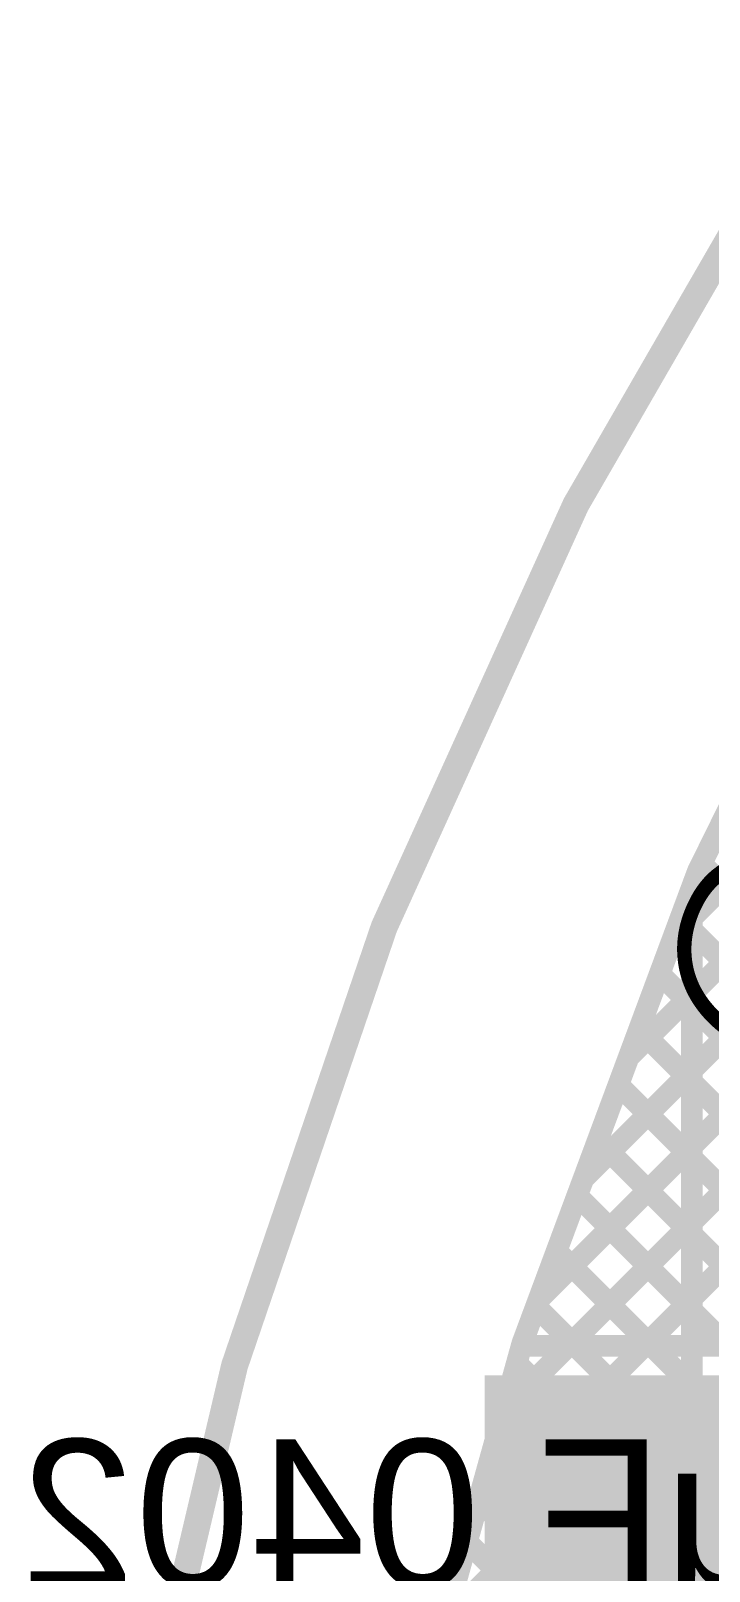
# Model space of a CAD drawing. Header units: millimetres. Extents: x -0.64 to 2.98, y -0.65 to 2.86.
# Drawn here: x -0.577 to -0.325, y 1.54 to 2.113 of the extents above; entities that cross this region are included whole.
import ezdxf

# ---------------------------------------------------------------- set-up
doc = ezdxf.new("R2010")
doc.units = ezdxf.units.MM
doc.header["$MEASUREMENT"] = 0
for name, color, linetype in [('BottomLayer', 5, 'Continuous'), ('BottomOverlay', 54, 'Continuous'), ('Mechanical2', 216, 'Continuous'), ('TopLayer', 1, 'Continuous'), ('TopOverlay', 2, 'Continuous')]:
    doc.layers.add(name, color=color, linetype=linetype)
doc.styles.add('Arial', font='', dxfattribs={"height": 0.2})
doc.styles.get('Arial').set_extended_font_data('Arial')

msp = doc.modelspace()

# ---------------------------------------------------------------- hatches: boundary and pattern name
at = {"layer": 'BottomLayer'}
msp.add_hatch(color=5, dxfattribs=at).paths.add_polyline_path([(-0.408, 1.244), (0.022, 1.244), (0.022, 1.613), (-0.408, 1.613)])

# ---------------------------------------------------------------- linework, layer by layer
at = {"layer": 'BottomLayer', "const_width": 0.008}
for points in [[(-0.32876, 1.80048), (-0.26424, 1.9313)], [(-0.33777, 1.77622), (-0.287, 1.827)], [(-0.394, 1.625), (-0.32876, 1.80048)], [(-0.32734, 1.80334), (-0.287, 1.763)], [(-0.35451, 1.7312), (-0.287, 1.79871)], [(-0.33526, 1.78298), (-0.287, 1.73472)], [(-0.37126, 1.68617), (-0.287, 1.77043)], [(-0.34293, 1.76236), (-0.20457, 1.624)], [(-0.388, 1.64115), (-0.287, 1.74214)], [(-0.35059, 1.74174), (-0.23285, 1.624)], [(-0.35826, 1.72112), (-0.26114, 1.624)], [(-0.37686, 1.624), (-0.28563, 1.71523)], [(-0.36593, 1.70051), (-0.28942, 1.624)], [(-0.34858, 1.624), (-0.27224, 1.70033)], [(-0.37359, 1.67989), (-0.3177, 1.624)], [(-0.38126, 1.65927), (-0.34599, 1.624)], [(-0.38892, 1.63865), (-0.37427, 1.624)], [(-0.39428, 1.624), (-0.144, 1.624)]]:
    msp.add_lwpolyline(points, dxfattribs=at)
at = {"layer": 'BottomLayer', "const_width": 0.004}
for points in [[(-0.33076, 1.80048, 1), (-0.32676, 1.80048, 1)], [(-0.33076, 1.80048, 1), (-0.32676, 1.80048, 1)], [(-0.32934, 1.80334, 1), (-0.32534, 1.80334, 1)], [(-0.33726, 1.78298, 1), (-0.33326, 1.78298, 1)], [(-0.33977, 1.77622, 1), (-0.33577, 1.77622, 1)], [(-0.34493, 1.76236, 1), (-0.34093, 1.76236, 1)], [(-0.35259, 1.74174, 1), (-0.34859, 1.74174, 1)], [(-0.35651, 1.7312, 1), (-0.35251, 1.7312, 1)], [(-0.36026, 1.72112, 1), (-0.35626, 1.72112, 1)], [(-0.36793, 1.70051, 1), (-0.36393, 1.70051, 1)], [(-0.37326, 1.68617, 1), (-0.36925, 1.68617, 1)], [(-0.37559, 1.67989, 1), (-0.37159, 1.67989, 1)], [(-0.38326, 1.65927, 1), (-0.37926, 1.65927, 1)], [(-0.39, 1.64115, 1), (-0.386, 1.64115, 1)], [(-0.39092, 1.63865, 1), (-0.38692, 1.63865, 1)], [(-0.39628, 1.624, 1), (-0.39228, 1.624, 1)], [(-0.396, 1.625, 1), (-0.392, 1.625, 1)], [(-0.37886, 1.624, 1), (-0.37486, 1.624, 1)], [(-0.37627, 1.624, 1), (-0.37227, 1.624, 1)], [(-0.35058, 1.624, 1), (-0.34658, 1.624, 1)], [(-0.34799, 1.624, 1), (-0.34399, 1.624, 1)]]:
    msp.add_lwpolyline(points, format="xyb", close=True, dxfattribs=at)
at = {"layer": 'Mechanical2', "const_width": 0.01}
msp.add_lwpolyline([(1.75783, 2.80917, -6.230382), (0.64896, 2.81029)], format="xyb", dxfattribs=at)
at = {"layer": 'TopLayer', "const_width": 0.008}
for points in [[(-0.394, 1.625), (-0.331, 1.79444)], [(-0.331, 1.413), (-0.331, 1.79444)], [(-0.33777, 1.77622), (-0.331, 1.783)], [(-0.33526, 1.78298), (-0.331, 1.77872)], [(-0.34293, 1.76236), (-0.331, 1.75043)], [(-0.35451, 1.7312), (-0.331, 1.75471)], [(-0.35059, 1.74174), (-0.331, 1.72215)], [(-0.37126, 1.68617), (-0.331, 1.72643)], [(-0.35826, 1.72112), (-0.331, 1.69386)], [(-0.388, 1.64115), (-0.331, 1.69814)], [(-0.36593, 1.70051), (-0.331, 1.66558)], [(-0.37359, 1.67989), (-0.331, 1.6373)], [(-0.40099, 1.59987), (-0.331, 1.66986)], [(-0.38126, 1.65927), (-0.331, 1.60901)], [(-0.4119, 1.56068), (-0.331, 1.64158)], [(-0.38892, 1.63865), (-0.331, 1.58073)], [(-0.426, 1.51), (-0.394, 1.625)], [(-0.39608, 1.61752), (-0.331, 1.55244)], [(-0.4228, 1.52149), (-0.331, 1.61329)], [(-0.40224, 1.5954), (-0.331, 1.52416)], [(-0.43043, 1.48557), (-0.331, 1.58501)], [(-0.40839, 1.57327), (-0.331, 1.49587)], [(-0.4367, 1.45102), (-0.331, 1.55672)], [(-0.41455, 1.55114), (-0.331, 1.46759)]]:
    msp.add_lwpolyline(points, dxfattribs=at)
at = {"layer": 'TopLayer', "const_width": 0.004}
for points in [[(-0.333, 1.79444, 1), (-0.329, 1.79444, 1)], [(-0.333, 1.79444, 1), (-0.329, 1.79444, 1)], [(-0.33726, 1.78298, 1), (-0.33326, 1.78298, 1)], [(-0.333, 1.783, 1), (-0.329, 1.783, 1)], [(-0.333, 1.77872, 1), (-0.329, 1.77872, 1)], [(-0.33977, 1.77622, 1), (-0.33577, 1.77622, 1)], [(-0.34493, 1.76236, 1), (-0.34093, 1.76236, 1)], [(-0.333, 1.75471, 1), (-0.329, 1.75471, 1)], [(-0.333, 1.75043, 1), (-0.329, 1.75043, 1)], [(-0.35259, 1.74174, 1), (-0.34859, 1.74174, 1)], [(-0.35651, 1.7312, 1), (-0.35251, 1.7312, 1)], [(-0.333, 1.72643, 1), (-0.329, 1.72643, 1)], [(-0.36026, 1.72112, 1), (-0.35626, 1.72112, 1)], [(-0.333, 1.72215, 1), (-0.329, 1.72215, 1)], [(-0.36793, 1.70051, 1), (-0.36393, 1.70051, 1)], [(-0.333, 1.69814, 1), (-0.329, 1.69814, 1)], [(-0.333, 1.69386, 1), (-0.329, 1.69386, 1)], [(-0.37326, 1.68617, 1), (-0.36925, 1.68617, 1)], [(-0.37559, 1.67989, 1), (-0.37159, 1.67989, 1)], [(-0.333, 1.66986, 1), (-0.329, 1.66986, 1)], [(-0.333, 1.66558, 1), (-0.329, 1.66558, 1)], [(-0.38326, 1.65927, 1), (-0.37926, 1.65927, 1)], [(-0.39, 1.64115, 1), (-0.386, 1.64115, 1)], [(-0.333, 1.64158, 1), (-0.329, 1.64158, 1)], [(-0.39092, 1.63865, 1), (-0.38692, 1.63865, 1)], [(-0.333, 1.6373, 1), (-0.329, 1.6373, 1)], [(-0.396, 1.625, 1), (-0.392, 1.625, 1)], [(-0.396, 1.625, 1), (-0.392, 1.625, 1)], [(-0.39808, 1.61752, 1), (-0.39408, 1.61752, 1)], [(-0.333, 1.61329, 1), (-0.329, 1.61329, 1)], [(-0.333, 1.60901, 1), (-0.329, 1.60901, 1)], [(-0.40299, 1.59987, 1), (-0.39899, 1.59987, 1)], [(-0.40424, 1.5954, 1), (-0.40024, 1.5954, 1)], [(-0.333, 1.58501, 1), (-0.329, 1.58501, 1)], [(-0.333, 1.58073, 1), (-0.329, 1.58073, 1)], [(-0.41039, 1.57327, 1), (-0.40639, 1.57327, 1)], [(-0.4139, 1.56068, 1), (-0.4099, 1.56068, 1)], [(-0.333, 1.55672, 1), (-0.329, 1.55672, 1)], [(-0.41655, 1.55114, 1), (-0.41255, 1.55114, 1)], [(-0.333, 1.55244, 1), (-0.329, 1.55244, 1)]]:
    msp.add_lwpolyline(points, format="xyb", close=True, dxfattribs=at)

# ---------------------------------------------------------------- texts
at = {"layer": 'BottomOverlay', "style": 'Arial', "text_generation_flag": 2}
msp.add_text('*>> 1uF 0402', height=0.055, rotation=360, dxfattribs=at).set_placement((-0.115, 1.53421))
at = {"layer": 'TopOverlay', "style": 'Arial'}
msp.add_text('@', height=0.06, rotation=67.5, dxfattribs=at).set_placement((-0.29255, 1.72004))

doc.saveas('drawing.dxf')
